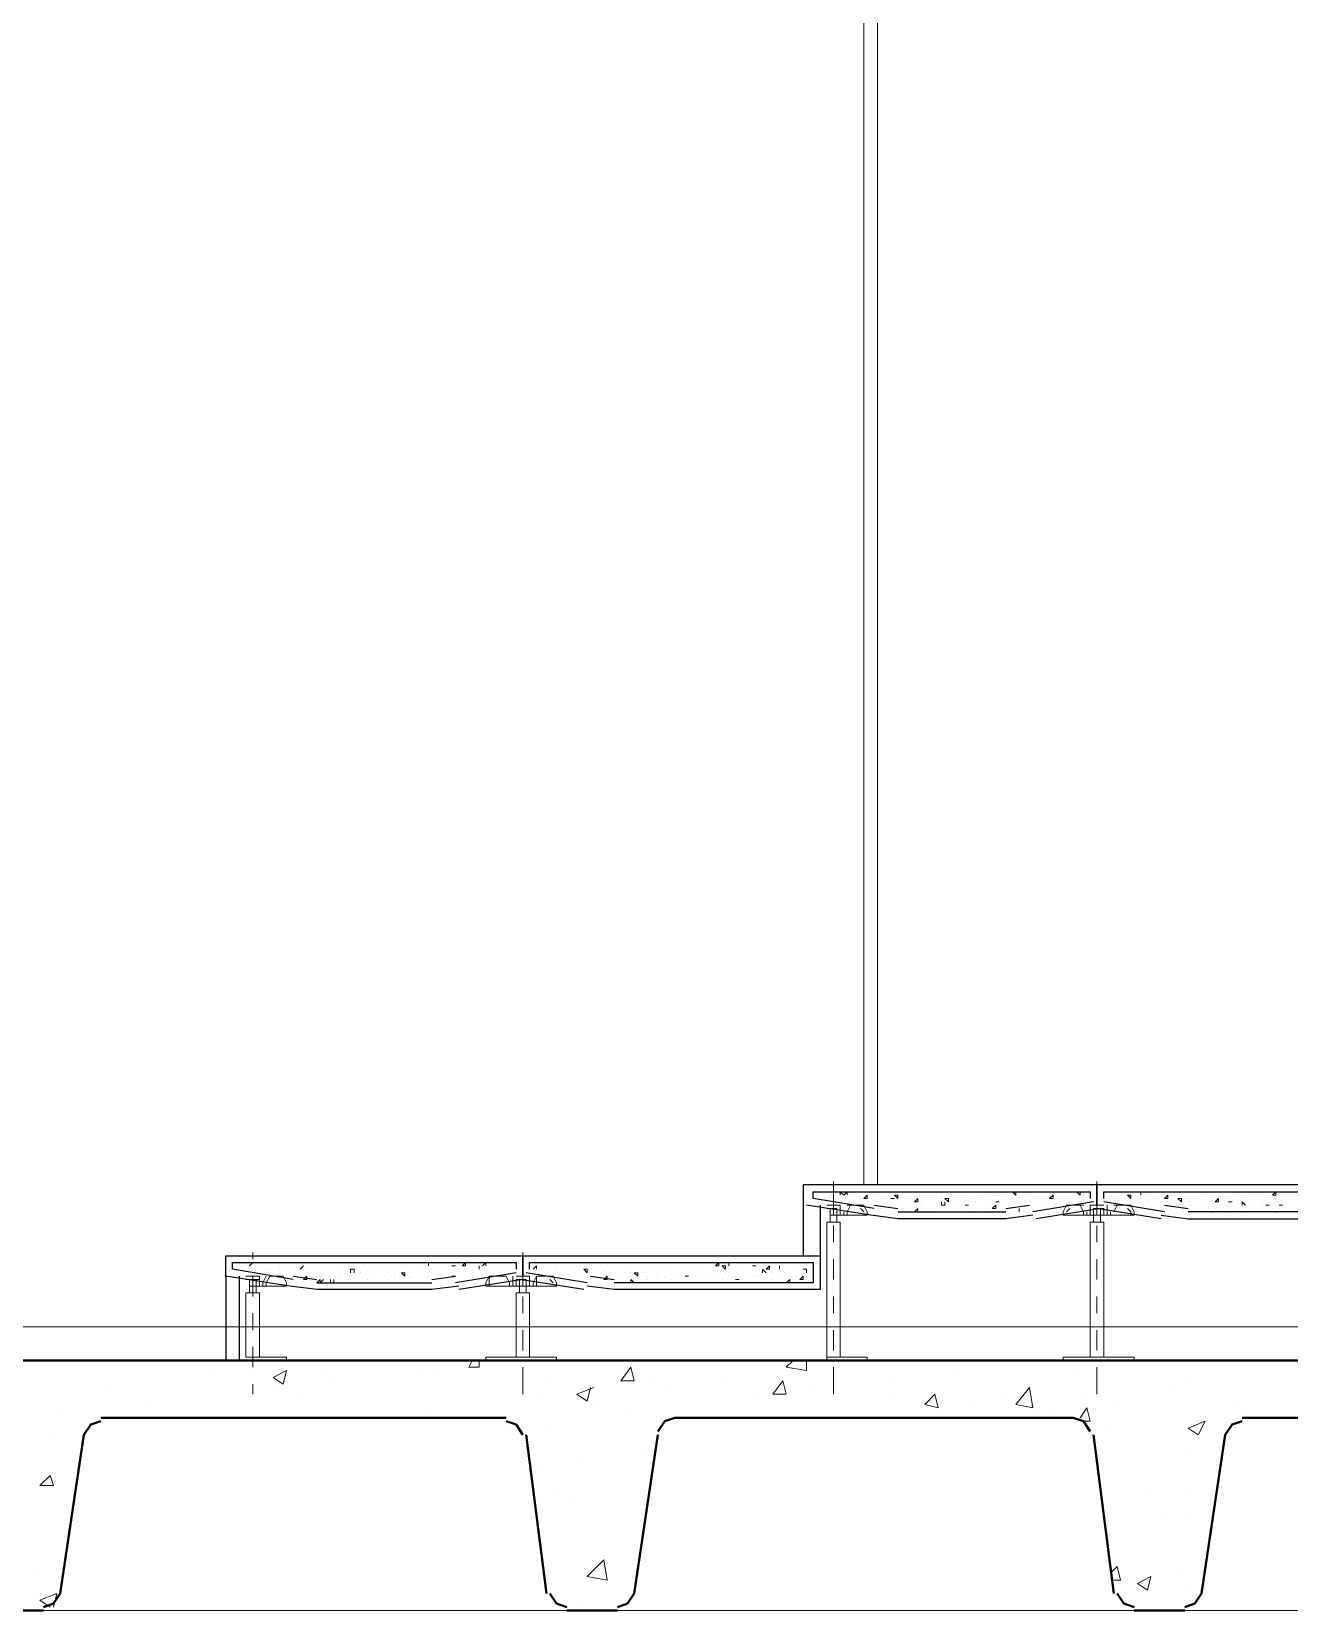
# Model space of a CAD drawing. Header units: millimetres. Extents: x 182 to 575, y -105 to 95.
# Drawn here: x 367.82 to 369.594, y 4.172 to 6.398 of the extents above; entities that cross this region are included whole.
import ezdxf

# ---------------------------------------------------------------- set-up
doc = ezdxf.new("R2010")
doc.units = ezdxf.units.MM
doc.header["$MEASUREMENT"] = 0
doc.layers.add('PDF_Geometry', color=7, linetype='Continuous')

msp = doc.modelspace()

# ---------------------------------------------------------------- linework, layer by layer
at = {"layer": 'PDF_Geometry', "lineweight": 20}
for points in [[(368.994, 4.7722), (368.994, 7.7245), (367.1226, 7.7245), (367.1226, 4.5722), (368.094, 4.5722)], [(370.956, 4.9722), (370.956, 7.7245), (369.0131, 7.7245), (369.0131, 4.7722)], [(368.9417, 4.7436), (368.9607, 4.7436), (368.9417, 4.7436)], [(368.9607, 4.7436), (368.9607, 4.7293), (368.9607, 4.7388), (368.9607, 4.7293), (368.9655, 4.7293), (368.9607, 4.7293), (368.9702, 4.7293)], [(368.9607, 4.7436), (368.9607, 4.7436)], [(368.994, 4.7436), (368.9988, 4.7341), (368.994, 4.7436), (368.9702, 4.7436), (368.994, 4.7436), (368.975, 4.7436), (368.9702, 4.7341), (368.9702, 4.7293), (368.9702, 4.7341)], [(368.9702, 4.7341), (368.975, 4.7436), (368.9702, 4.7341)], [(368.9702, 4.7436), (368.9702, 4.7436)], [(368.994, 4.7436), (368.994, 4.7436)], [(369.3036, 4.7293), (369.3036, 4.7341), (369.2988, 4.7436), (369.2798, 4.7436), (369.3036, 4.7436), (369.2798, 4.7436), (369.275, 4.7341), (369.275, 4.7293), (369.375, 4.7293)], [(369.2798, 4.7436), (369.275, 4.7341)], [(369.2798, 4.7436), (369.2798, 4.7436)], [(369.2988, 4.7436), (369.3036, 4.7341), (369.2988, 4.7436)], [(369.3036, 4.7436), (369.3036, 4.7436)], [(369.3131, 4.7436), (369.3321, 4.7436), (369.3131, 4.7436), (369.3131, 4.7293), (369.3131, 4.7388), (369.3131, 4.7293), (369.3083, 4.7293), (369.3131, 4.7293), (369.3083, 4.7293), (369.3083, 4.7341), (369.3083, 4.7293)], [(369.3131, 4.7436), (369.3131, 4.7436)], [(369.3321, 4.7436), (369.3321, 4.7436)], [(369.3369, 4.7436), (369.3369, 4.7293)], [(369.3512, 4.7436), (369.3464, 4.7341)], [(369.3655, 4.7436), (369.3464, 4.7436), (369.3702, 4.7436), (369.375, 4.7341), (369.3702, 4.7436), (369.3464, 4.7436)], [(369.3464, 4.7341), (369.3512, 4.7436), (369.3464, 4.7341)], [(369.3464, 4.7436), (369.3464, 4.7436)], [(369.3702, 4.7436), (369.3702, 4.7436)], [(368.956, 4.7198), (368.956, 4.7388), (368.9417, 4.7388)], [(368.9607, 4.5293), (368.9607, 4.7198), (368.9417, 4.7198), (368.9417, 4.5245), (368.9988, 4.5245), (368.9417, 4.5245), (368.9988, 4.5245), (368.9988, 4.5293), (368.9417, 4.5293)], [(368.9464, 4.7388), (368.9464, 4.7198)], [(368.9988, 4.7341), (368.9988, 4.7293), (368.9988, 4.7341), (368.9988, 4.7293), (368.9464, 4.7293)], [(368.9512, 4.7388), (368.9512, 4.7293)], [(368.956, 4.7388), (368.956, 4.7388)], [(368.9607, 4.7388), (368.9607, 4.7388)], [(368.9607, 4.7293), (368.9607, 4.7293)], [(368.9655, 4.7341), (368.9655, 4.7293)], [(368.9655, 4.7293), (368.9655, 4.7293)], [(368.9702, 4.7293), (368.9702, 4.7293)], [(368.975, 4.7388), (368.975, 4.7388)], [(368.994, 4.7341), (368.9893, 4.7388)], [(368.994, 4.7388), (368.994, 4.7388)], [(368.9988, 4.7293), (368.9988, 4.7293)], [(369.275, 4.7293), (369.275, 4.7341), (369.275, 4.7293)], [(369.275, 4.7293), (369.275, 4.7293)], [(369.2845, 4.7388), (369.2798, 4.7341)], [(369.2798, 4.7388), (369.2798, 4.7388)], [(369.2988, 4.7388), (369.2988, 4.7388)], [(369.3083, 4.7293), (369.3083, 4.7293)], [(369.3131, 4.7388), (369.3131, 4.7388)], [(369.3131, 4.7293), (369.3131, 4.7293)], [(369.3321, 4.5293), (369.3321, 4.7198), (369.3131, 4.7198), (369.3131, 4.5293)], [(369.3179, 4.7198), (369.3179, 4.7388), (369.3321, 4.7388), (369.3321, 4.7293), (369.3321, 4.7388)], [(369.3179, 4.7388), (369.3179, 4.7388)], [(369.3226, 4.7388), (369.3226, 4.7293)], [(369.3274, 4.7388), (369.3274, 4.7198)], [(369.3321, 4.7388), (369.3321, 4.7388)], [(369.3321, 4.7388), (369.3321, 4.7388)], [(369.3417, 4.7341), (369.3417, 4.7293), (369.3369, 4.7293), (369.3417, 4.7293), (369.3321, 4.7293)], [(369.3321, 4.7293), (369.3321, 4.7293)], [(369.3369, 4.7293), (369.3369, 4.7293)], [(369.3417, 4.7293), (369.3417, 4.7341), (369.3417, 4.7293)], [(369.3417, 4.7293), (369.3417, 4.7293)], [(369.3464, 4.7388), (369.3464, 4.7388)], [(369.3702, 4.7293), (369.3702, 4.7341), (369.3655, 4.7388)], [(369.3655, 4.7388), (369.3655, 4.7388)], [(369.375, 4.7293), (369.375, 4.7341), (369.375, 4.7293)], [(369.375, 4.7293), (369.375, 4.7293)], [(368.1226, 4.6388), (368.1417, 4.6388), (368.1417, 4.6293), (368.1464, 4.6293), (368.1417, 4.6293), (368.1512, 4.6293), (368.1512, 4.6341), (368.156, 4.6436), (368.1512, 4.6341), (368.1512, 4.6293)], [(368.1226, 4.6436), (368.1417, 4.6436), (368.1226, 4.6436)], [(368.156, 4.6436), (368.175, 4.6436), (368.1798, 4.6341), (368.1798, 4.6293), (368.1798, 4.6341), (368.1798, 4.6293), (368.1274, 4.6293)], [(368.1274, 4.6388), (368.1274, 4.6198)], [(368.1321, 4.6388), (368.1321, 4.6293)], [(368.1369, 4.6388), (368.1369, 4.6198)], [(368.1417, 4.6436), (368.1417, 4.6293), (368.1417, 4.6388)], [(368.1417, 4.6436), (368.1417, 4.6436)], [(368.1417, 4.6388), (368.1417, 4.6388)], [(368.1464, 4.6293), (368.1464, 4.6341), (368.1512, 4.6436)], [(368.156, 4.6436), (368.175, 4.6436), (368.156, 4.6436)], [(368.156, 4.6436), (368.156, 4.6436)], [(368.156, 4.6388), (368.156, 4.6388)], [(368.1798, 4.6341), (368.175, 4.6436), (368.1798, 4.6341)], [(368.175, 4.6436), (368.175, 4.6436)], [(368.175, 4.6388), (368.175, 4.6388)], [(368.5036, 4.6293), (368.494, 4.6293), (368.4988, 4.6293), (368.494, 4.6293), (368.494, 4.6341), (368.4893, 4.6436), (368.4655, 4.6436), (368.4607, 4.6341), (368.4607, 4.6293), (368.5607, 4.6293), (368.5607, 4.6341), (368.5607, 4.6293), (368.5607, 4.6341)], [(368.4702, 4.6436), (368.4893, 4.6436), (368.4655, 4.6436), (368.4607, 4.6341), (368.4607, 4.6293)], [(368.4655, 4.6293), (368.4655, 4.6341), (368.4655, 4.6436)], [(368.4655, 4.6436), (368.4655, 4.6436)], [(368.4702, 4.6388), (368.4702, 4.6388)], [(368.494, 4.6341), (368.4893, 4.6436), (368.494, 4.6341)], [(368.4893, 4.6436), (368.4893, 4.6436)], [(368.4893, 4.6388), (368.4893, 4.6388)], [(368.494, 4.6293), (368.494, 4.6341), (368.494, 4.6293)], [(368.4988, 4.6436), (368.4988, 4.6293)], [(368.5226, 4.6436), (368.5036, 4.6436), (368.5226, 4.6436), (368.5226, 4.6293), (368.5226, 4.6388), (368.5226, 4.6293), (368.5274, 4.6293), (368.5226, 4.6293), (368.5321, 4.6293)], [(368.5036, 4.6436), (368.5036, 4.6436)], [(368.5179, 4.6198), (368.5179, 4.6388), (368.5036, 4.6388), (368.5036, 4.6293), (368.5036, 4.6388)], [(368.5036, 4.6388), (368.5036, 4.6388)], [(368.5036, 4.6388), (368.5036, 4.6388)], [(368.5083, 4.6388), (368.5083, 4.6198)], [(368.5131, 4.6388), (368.5131, 4.6293)], [(368.5179, 4.6388), (368.5179, 4.6388)], [(368.5226, 4.6436), (368.5226, 4.6436)], [(368.5226, 4.6388), (368.5226, 4.6388)], [(368.5274, 4.6293), (368.5274, 4.6341), (368.5321, 4.6436), (368.5321, 4.6341), (368.5321, 4.6293), (368.5321, 4.6341), (368.5321, 4.6436), (368.556, 4.6436), (368.5369, 4.6436), (368.556, 4.6436), (368.5607, 4.6341), (368.556, 4.6436)], [(368.5321, 4.6436), (368.5321, 4.6436)], [(368.5369, 4.6436), (368.5369, 4.6436)], [(368.5369, 4.6388), (368.5369, 4.6388)], [(368.556, 4.6341), (368.5512, 4.6388)], [(368.556, 4.6436), (368.556, 4.6436)], [(368.556, 4.6388), (368.556, 4.6388)], [(368.1226, 4.5245), (368.1798, 4.5245), (368.1226, 4.5245), (368.1798, 4.5245), (368.1798, 4.5293), (368.1226, 4.5293), (368.1226, 4.6198), (368.1417, 4.6198), (368.1417, 4.5293)], [(368.1417, 4.6293), (368.1417, 4.6293)], [(368.1464, 4.6293), (368.1464, 4.6293)], [(368.1512, 4.6293), (368.1512, 4.6293)], [(368.1798, 4.6293), (368.1798, 4.6293)], [(368.4607, 4.6293), (368.4607, 4.6293)], [(368.494, 4.6293), (368.494, 4.6293)], [(368.4988, 4.6293), (368.4988, 4.6293)], [(368.5036, 4.6293), (368.5036, 4.6293)], [(368.5226, 4.5293), (368.5226, 4.6198), (368.5036, 4.6198), (368.5036, 4.5293)], [(368.5226, 4.6293), (368.5226, 4.6293)], [(368.5274, 4.6293), (368.5274, 4.6293)], [(368.5321, 4.6293), (368.5321, 4.6293)], [(368.5607, 4.6293), (368.5607, 4.6293)], [(368.5607, 4.5245), (368.4607, 4.5245), (368.5607, 4.5245), (368.4607, 4.5245), (368.4607, 4.5293), (368.5607, 4.5293), (368.5607, 4.5245), (368.4607, 4.5245)], [(369.375, 4.5245), (369.275, 4.5245), (369.375, 4.5245), (369.275, 4.5245), (369.275, 4.5293), (369.375, 4.5293), (369.375, 4.5245), (369.275, 4.5245)]]:
    msp.add_lwpolyline(points, dxfattribs=at)
at = {"layer": 'PDF_Geometry', "lineweight": 25}
for points in [[(369.4131, 4.7293), (369.4512, 4.7245), (369.7369, 4.7245), (369.7369, 4.7722), (369.3226, 4.7722), (369.3226, 4.7436), (369.3226, 4.7722), (368.9083, 4.7722), (368.9083, 4.7436), (368.9083, 4.6722)], [(369.2321, 4.7293), (369.194, 4.7245), (369.0417, 4.7245), (369.0036, 4.7293), (368.9131, 4.7436)], [(369.0083, 4.7388), (368.9226, 4.7531), (368.9226, 4.7626), (369.3131, 4.7626), (369.3131, 4.7531)], [(368.9321, 4.7436), (368.9321, 4.6722)], [(369.0083, 4.7436), (369.0417, 4.7388)], [(369.194, 4.7388), (369.2274, 4.7436)], [(369.3179, 4.7483), (369.2321, 4.7341)], [(369.3321, 4.7531), (369.3321, 4.7626), (369.7274, 4.7626), (369.7274, 4.7341), (369.4512, 4.7341)], [(369.4179, 4.7341), (369.3321, 4.7483)], [(369.4179, 4.7436), (369.4512, 4.7388)], [(369.0417, 4.7341), (369.194, 4.7341)], [(369.3274, 4.7388), (369.2369, 4.7245)], [(369.4131, 4.7245), (369.3226, 4.7388)], [(369.4131, 4.7293), (369.4131, 4.7293)], [(368.4226, 4.6293), (368.3845, 4.6245), (368.2226, 4.6245), (368.1845, 4.6293), (368.094, 4.6436), (368.094, 4.6722), (368.5131, 4.6722), (368.5131, 4.6436), (368.5131, 4.6722), (368.9321, 4.6722), (368.9321, 4.6245), (368.6417, 4.6245), (368.6036, 4.6293)], [(368.1893, 4.6388), (368.1036, 4.6531), (368.1036, 4.6626), (368.5036, 4.6626), (368.5036, 4.6531)], [(368.5226, 4.6531), (368.5226, 4.6626), (368.9226, 4.6626), (368.9226, 4.6341), (368.6417, 4.6341)], [(368.094, 4.6436), (368.094, 4.5245)], [(368.1131, 4.6436), (368.1131, 4.5245)], [(368.1893, 4.6436), (368.2226, 4.6388)], [(368.2226, 4.6341), (368.3845, 4.6341)], [(368.3845, 4.6388), (368.4179, 4.6436)], [(368.5036, 4.6483), (368.4179, 4.6341)], [(368.5131, 4.6388), (368.4226, 4.6245)], [(368.5988, 4.6245), (368.5083, 4.6388)], [(368.6036, 4.6341), (368.5179, 4.6483)], [(368.6083, 4.6436), (368.6417, 4.6388)], [(368.6036, 4.6293), (368.6036, 4.6293)]]:
    msp.add_lwpolyline(points, dxfattribs=at)
at = {"layer": 'PDF_Geometry', "lineweight": 13}
for points in [[(368.9512, 4.7769), (368.9512, 4.7388)], [(369.3226, 4.7769), (369.3226, 4.7388)], [(368.9226, 4.7579), (368.9226, 4.7579)], [(368.9274, 4.7626), (368.9274, 4.7626)], [(368.9274, 4.7579), (368.9274, 4.7579)], [(368.9274, 4.7531), (368.9274, 4.7531)], [(368.9464, 4.7579), (368.9464, 4.7579)], [(368.9464, 4.7579), (368.9464, 4.7579)], [(368.956, 4.7626), (368.956, 4.7626)], [(368.9607, 4.7579), (368.9607, 4.7626), (368.9655, 4.7579), (368.9702, 4.7626), (368.9702, 4.7579)], [(368.9607, 4.7579), (368.9607, 4.7579)], [(368.9655, 4.7579), (368.9655, 4.7579)], [(368.9702, 4.7626), (368.9702, 4.7626)], [(368.9702, 4.7531), (368.9702, 4.7531)], [(368.9798, 4.7626), (368.9798, 4.7626)], [(368.9893, 4.7626), (368.9893, 4.7626)], [(368.994, 4.7436), (368.994, 4.7436)], [(368.9988, 4.7579), (368.9988, 4.7579)], [(368.9988, 4.7483), (368.9988, 4.7483)], [(369.0226, 4.7531), (369.0226, 4.7531)], [(369.0274, 4.7626), (369.0274, 4.7626)], [(369.0274, 4.7483), (369.0274, 4.7483)], [(369.0321, 4.7531), (369.0321, 4.7531)], [(369.0417, 4.7531), (369.0417, 4.7531)], [(369.0464, 4.7626), (369.0464, 4.7626)], [(369.0464, 4.7579), (369.0464, 4.7579)], [(369.0464, 4.7436), (369.0464, 4.7436)], [(369.0607, 4.7531), (369.0607, 4.7531)], [(369.075, 4.7626), (369.075, 4.7626)], [(369.075, 4.7579), (369.075, 4.7579)], [(369.075, 4.7483), (369.075, 4.7483)], [(369.075, 4.7436), (369.075, 4.7436)], [(369.0893, 4.7579), (369.0893, 4.7579)], [(369.0988, 4.7626), (369.0988, 4.7626)], [(369.0988, 4.7483), (369.0988, 4.7483)], [(369.1036, 4.7626), (369.1036, 4.7626)], [(369.1036, 4.7579), (369.1036, 4.7579)], [(369.1036, 4.7531), (369.1036, 4.7531)], [(369.1083, 4.7483), (369.1083, 4.7436), (369.1036, 4.7436), (369.1036, 4.7483)], [(369.1083, 4.7436), (369.1083, 4.7436)], [(369.1226, 4.7626), (369.1226, 4.7626)], [(369.1274, 4.7579), (369.1274, 4.7579)], [(369.1274, 4.7483), (369.1274, 4.7483)], [(369.1321, 4.7579), (369.1321, 4.7579)], [(369.1417, 4.7483), (369.1417, 4.7483)], [(369.1417, 4.7436), (369.1417, 4.7436)], [(369.1512, 4.7531), (369.1512, 4.7531)], [(369.1512, 4.7483), (369.1512, 4.7483)], [(369.156, 4.7579), (369.156, 4.7579)], [(369.1607, 4.7626), (369.1607, 4.7626)], [(369.1702, 4.7483), (369.1702, 4.7483)], [(369.175, 4.7579), (369.175, 4.7579)], [(369.1798, 4.7579), (369.1798, 4.7579)], [(369.1845, 4.7483), (369.1845, 4.7483)], [(369.2036, 4.7626), (369.2036, 4.7626)], [(369.2036, 4.7626), (369.2083, 4.7579), (369.2083, 4.7626)], [(369.2036, 4.7626), (369.2036, 4.7626)], [(369.2036, 4.7531), (369.2036, 4.7531)], [(369.2036, 4.7436), (369.2036, 4.7436)], [(369.2083, 4.7579), (369.2083, 4.7579)], [(369.2179, 4.7579), (369.2179, 4.7579)], [(369.2179, 4.7436), (369.2179, 4.7436)], [(369.2226, 4.7626), (369.2274, 4.7626)], [(369.2274, 4.7626), (369.2274, 4.7626)], [(369.2274, 4.7483), (369.2274, 4.7483)], [(369.2369, 4.7579), (369.2369, 4.7579)], [(369.2369, 4.7531), (369.2369, 4.7531)], [(369.2464, 4.7483), (369.2464, 4.7483)], [(369.2512, 4.7531), (369.2512, 4.7531)], [(369.2607, 4.7531), (369.2607, 4.7531)], [(369.2655, 4.7626), (369.2655, 4.7626)], [(369.275, 4.7531), (369.275, 4.7531)], [(369.2798, 4.7531), (369.2798, 4.7531)], [(369.3036, 4.7579), (369.3036, 4.7579)], [(369.3036, 4.7579), (369.3036, 4.7579)], [(369.3131, 4.7626), (369.3131, 4.7626)], [(369.3464, 4.7531), (369.3464, 4.7531)], [(369.3512, 4.7626), (369.3512, 4.7626)], [(369.375, 4.7579), (369.375, 4.7579)], [(369.3798, 4.7579), (369.3798, 4.7579)], [(369.3798, 4.7531), (369.3798, 4.7531)], [(369.3845, 4.7579), (369.3845, 4.7579)], [(369.394, 4.7626), (369.394, 4.7626)], [(369.394, 4.7483), (369.394, 4.7483)], [(369.4036, 4.7626), (369.4036, 4.7626)], [(369.4083, 4.7626), (369.4083, 4.7626)], [(369.4083, 4.7531), (369.4083, 4.7531)], [(369.4226, 4.7483), (369.4226, 4.7483)], [(369.4226, 4.7436), (369.4226, 4.7436)], [(369.4274, 4.7483), (369.4274, 4.7483)], [(369.4321, 4.7579), (369.4321, 4.7579)], [(369.4321, 4.7436), (369.4321, 4.7436)], [(369.4417, 4.7483), (369.4417, 4.7483)], [(369.4464, 4.7436), (369.4464, 4.7436)], [(369.4512, 4.7483), (369.4512, 4.7483)], [(369.456, 4.7626), (369.456, 4.7626)], [(369.456, 4.7531), (369.456, 4.7531)], [(369.456, 4.7531), (369.456, 4.7531)], [(369.456, 4.7531), (369.456, 4.7531)], [(369.456, 4.7436), (369.456, 4.7436)], [(369.4607, 4.7531), (369.4607, 4.7531)], [(369.475, 4.7436), (369.475, 4.7436)], [(369.4845, 4.7579), (369.4845, 4.7579)], [(369.4845, 4.7483), (369.4845, 4.7483)], [(369.494, 4.7626), (369.494, 4.7626)], [(369.494, 4.7579), (369.494, 4.7579)], [(369.5036, 4.7579), (369.5036, 4.7579)], [(369.5036, 4.7436), (369.5036, 4.7436)], [(369.5083, 4.7531), (369.5083, 4.7531)], [(369.5131, 4.7626), (369.5131, 4.7626)], [(369.5131, 4.7483), (369.5131, 4.7483)], [(369.5226, 4.7626), (369.5226, 4.7626)], [(369.5226, 4.7626), (369.5226, 4.7626)], [(369.5274, 4.7436), (369.5274, 4.7483), (369.5321, 4.7436)], [(369.5274, 4.7436), (369.5274, 4.7436)], [(369.5274, 4.7436), (369.5274, 4.7436)], [(369.5321, 4.7579), (369.5321, 4.7579)], [(369.5417, 4.7436), (369.5417, 4.7436)], [(369.5512, 4.7626), (369.556, 4.7626)], [(369.5512, 4.7626), (369.5512, 4.7626)], [(369.556, 4.7626), (369.556, 4.7626)], [(369.556, 4.7483), (369.556, 4.7483)], [(369.556, 4.7436), (369.556, 4.7436)], [(369.5607, 4.7579), (369.5607, 4.7579)], [(369.5607, 4.7436), (369.5607, 4.7436)], [(369.5655, 4.7436), (369.5655, 4.7436)], [(369.575, 4.7579), (369.575, 4.7579)], [(369.575, 4.7483), (369.575, 4.7483)], [(369.5845, 4.7626), (369.5845, 4.7626)], [(369.5845, 4.7483), (369.5845, 4.7483)], [(369.5845, 4.7436), (369.5845, 4.7436)], [(368.9512, 4.7293), (368.9512, 4.7293)], [(369.0131, 4.7388), (369.0131, 4.7388)], [(369.0179, 4.7388), (369.0179, 4.7388)], [(369.0226, 4.7341), (369.0226, 4.7341)], [(369.0369, 4.7388), (369.0369, 4.7388)], [(369.0464, 4.7388), (369.0464, 4.7388)], [(369.0655, 4.7341), (369.0655, 4.7341)], [(369.075, 4.7388), (369.075, 4.7388)], [(369.0893, 4.7388), (369.0893, 4.7388)], [(369.0893, 4.7341), (369.0893, 4.7341)], [(369.1512, 4.7388), (369.1512, 4.7388)], [(369.1607, 4.7341), (369.1607, 4.7341)], [(369.175, 4.7388), (369.175, 4.7388)], [(369.1893, 4.7388), (369.1893, 4.7388)], [(369.1893, 4.7341), (369.1893, 4.7341)], [(369.2036, 4.7341), (369.2036, 4.7341)], [(369.2131, 4.7341), (369.2131, 4.7341)], [(369.2226, 4.7388), (369.2226, 4.7388)], [(369.3226, 4.7293), (369.3226, 4.7293)], [(369.4798, 4.7388), (369.4798, 4.7388)], [(369.4893, 4.7388), (369.4893, 4.7388)], [(369.5083, 4.7388), (369.5083, 4.7388)], [(369.5083, 4.7341), (369.5083, 4.7341)], [(369.5321, 4.7388), (369.5321, 4.7388)], [(369.5369, 4.7341), (369.5369, 4.7341)], [(369.5702, 4.7388), (369.5702, 4.7388)], [(369.5798, 4.7388), (369.5798, 4.7388)], [(368.9512, 4.715), (368.9512, 4.6912)], [(369.3226, 4.715), (369.3226, 4.6912)], [(368.1321, 4.6769), (368.1321, 4.6674)], [(368.5131, 4.6769), (368.5131, 4.6388)], [(368.9512, 4.6769), (368.9512, 4.6769)], [(369.3226, 4.6769), (369.3226, 4.6769)], [(368.1179, 4.6531), (368.1179, 4.6531)], [(368.1179, 4.6531), (368.1179, 4.6531)], [(368.1274, 4.6626), (368.1274, 4.6626)], [(368.1321, 4.6531), (368.1321, 4.6531)], [(368.1417, 4.6531), (368.1417, 4.6531)], [(368.1512, 4.6531), (368.1512, 4.6531)], [(368.156, 4.6531), (368.156, 4.6531)], [(368.1702, 4.6579), (368.1702, 4.6579)], [(368.1702, 4.6531), (368.1702, 4.6531)], [(368.1798, 4.6626), (368.1798, 4.6626)], [(368.1798, 4.6531), (368.1798, 4.6531)], [(368.1893, 4.6579), (368.1893, 4.6579)], [(368.1988, 4.6626), (368.1988, 4.6626)], [(368.1988, 4.6531), (368.1988, 4.6531)], [(368.2036, 4.6579), (368.2036, 4.6579)], [(368.2083, 4.6626), (368.2083, 4.6626)], [(368.2226, 4.6626), (368.2226, 4.6626)], [(368.2274, 4.6626), (368.2274, 4.6626)], [(368.2321, 4.6626), (368.2321, 4.6626)], [(368.2369, 4.6626), (368.2369, 4.6626)], [(368.2607, 4.6579), (368.2607, 4.6579)], [(368.2702, 4.6483), (368.2702, 4.6531), (368.275, 4.6531), (368.275, 4.6483)], [(368.2798, 4.6531), (368.2798, 4.6531)], [(368.2845, 4.6531), (368.2845, 4.6531)], [(368.2893, 4.6579), (368.2893, 4.6579)], [(368.3036, 4.6531), (368.3036, 4.6531)], [(368.3036, 4.6531), (368.3036, 4.6531)], [(368.3131, 4.6531), (368.3131, 4.6531)], [(368.3179, 4.6579), (368.3179, 4.6579)], [(368.3321, 4.6626), (368.3321, 4.6626)], [(368.3321, 4.6579), (368.3321, 4.6579)], [(368.3321, 4.6579), (368.3321, 4.6579)], [(368.3417, 4.6626), (368.3417, 4.6626)], [(368.3417, 4.6626), (368.3464, 4.6626)], [(368.3417, 4.6579), (368.3417, 4.6579)], [(368.3417, 4.6579), (368.3417, 4.6579)], [(368.3464, 4.6626), (368.3464, 4.6626)], [(368.3464, 4.6579), (368.3464, 4.6579)], [(368.356, 4.6626), (368.356, 4.6626)], [(368.3607, 4.6626), (368.3607, 4.6626)], [(368.3655, 4.6626), (368.3655, 4.6626)], [(368.3702, 4.6579), (368.3702, 4.6579)], [(368.375, 4.6626), (368.375, 4.6626)], [(368.3798, 4.6626), (368.3798, 4.6626)], [(368.3845, 4.6626), (368.3845, 4.6626)], [(368.3845, 4.6626), (368.3845, 4.6626)], [(368.3845, 4.6626), (368.3893, 4.6626)], [(368.3845, 4.6626), (368.3845, 4.6626)], [(368.3845, 4.6531), (368.3845, 4.6531)], [(368.394, 4.6531), (368.394, 4.6531)], [(368.4083, 4.6531), (368.4083, 4.6531)], [(368.4131, 4.6579), (368.4131, 4.6579)], [(368.4131, 4.6579), (368.4131, 4.6579)], [(368.4179, 4.6579), (368.4179, 4.6579)], [(368.4226, 4.6531), (368.4226, 4.6531)], [(368.4321, 4.6579), (368.4321, 4.6579)], [(368.4369, 4.6579), (368.4369, 4.6579)], [(368.4417, 4.6626), (368.4417, 4.6626)], [(368.4464, 4.6531), (368.4464, 4.6531)], [(368.4512, 4.6531), (368.4512, 4.6531)], [(368.4512, 4.6531), (368.4512, 4.6531)], [(368.4607, 4.6579), (368.4607, 4.6626), (368.456, 4.6579)], [(368.4607, 4.6579), (368.4607, 4.6579)], [(368.4607, 4.6579), (368.4607, 4.6579)], [(368.4655, 4.6579), (368.4655, 4.6579)], [(368.4798, 4.6579), (368.4798, 4.6579)], [(368.4845, 4.6626), (368.4845, 4.6626)], [(368.4893, 4.6531), (368.4893, 4.6531)], [(368.4893, 4.6531), (368.4893, 4.6531)], [(368.494, 4.6579), (368.494, 4.6579)], [(368.5274, 4.6531), (368.5321, 4.6579), (368.5321, 4.6531)], [(368.5274, 4.6531), (368.5274, 4.6531)], [(368.5464, 4.6531), (368.5464, 4.6531)], [(368.5512, 4.6579), (368.5512, 4.6579)], [(368.5607, 4.6579), (368.5607, 4.6579)], [(368.5607, 4.6531), (368.5607, 4.6531)], [(368.5702, 4.6531), (368.5702, 4.6531)], [(368.5702, 4.6531), (368.5702, 4.6531)], [(368.5798, 4.6626), (368.5798, 4.6626)], [(368.5845, 4.6579), (368.5845, 4.6579)], [(368.5893, 4.6579), (368.5893, 4.6579)], [(368.5988, 4.6531), (368.5988, 4.6531)], [(368.6131, 4.6626), (368.6131, 4.6626)], [(368.6226, 4.6579), (368.6226, 4.6579)], [(368.6274, 4.6531), (368.6274, 4.6531)], [(368.6369, 4.6626), (368.6369, 4.6626)], [(368.6607, 4.6531), (368.6607, 4.6531)], [(368.6893, 4.6579), (368.6893, 4.6579)], [(368.694, 4.6531), (368.694, 4.6531)], [(368.7036, 4.6531), (368.7036, 4.6531)], [(368.7131, 4.6626), (368.7131, 4.6626)], [(368.7131, 4.6626), (368.7179, 4.6626)], [(368.7131, 4.6626), (368.7131, 4.6626)], [(368.7179, 4.6626), (368.7179, 4.6626)], [(368.7226, 4.6579), (368.7226, 4.6579)], [(368.7369, 4.6579), (368.7369, 4.6579)], [(368.7464, 4.6626), (368.7464, 4.6626)], [(368.7464, 4.6626), (368.7464, 4.6626)], [(368.7464, 4.6579), (368.7464, 4.6579)], [(368.7655, 4.6626), (368.7655, 4.6626)], [(368.7655, 4.6626), (368.7702, 4.6626)], [(368.7655, 4.6626), (368.7655, 4.6626)], [(368.7655, 4.6531), (368.7655, 4.6531)], [(368.7655, 4.6531), (368.7655, 4.6531)], [(368.7702, 4.6626), (368.7702, 4.6626)], [(368.7893, 4.6531), (368.7893, 4.6531)], [(368.794, 4.6579), (368.794, 4.6579)], [(368.8036, 4.6626), (368.8036, 4.6626)], [(368.8179, 4.6579), (368.8179, 4.6579)], [(368.8226, 4.6626), (368.8226, 4.6626)], [(368.8417, 4.6626), (368.8417, 4.6626)], [(368.8417, 4.6579), (368.8417, 4.6579)], [(368.8464, 4.6531), (368.8464, 4.6531)], [(368.8512, 4.6483), (368.8512, 4.6531), (368.856, 4.6483)], [(368.8607, 4.6531), (368.8607, 4.6531)], [(368.875, 4.6531), (368.875, 4.6531)], [(368.8798, 4.6579), (368.8798, 4.6579)], [(368.894, 4.6531), (368.894, 4.6531)], [(368.8988, 4.6579), (368.8988, 4.6579)], [(368.9131, 4.6626), (368.9131, 4.6626)], [(368.9131, 4.6483), (368.9131, 4.6531)], [(368.9179, 4.6579), (368.9179, 4.6579)], [(368.9512, 4.6674), (368.9512, 4.6388)], [(369.3226, 4.6674), (369.3226, 4.6388)], [(368.1321, 4.6436), (368.1321, 4.615)], [(368.1702, 4.6436), (368.1702, 4.6436)], [(368.175, 4.6436), (368.175, 4.6436)], [(368.1893, 4.6436), (368.1893, 4.6436)], [(368.2036, 4.6388), (368.2036, 4.6388)], [(368.2083, 4.6436), (368.2083, 4.6436)], [(368.2131, 4.6436), (368.2131, 4.6436)], [(368.2226, 4.6436), (368.2226, 4.6436)], [(368.2226, 4.6341), (368.2274, 4.6388), (368.2274, 4.6341), (368.2321, 4.6388)], [(368.2274, 4.6436), (368.2274, 4.6436)], [(368.2274, 4.6388), (368.2274, 4.6388)], [(368.2274, 4.6341), (368.2274, 4.6341)], [(368.2321, 4.6341), (368.2321, 4.6341)], [(368.2417, 4.6436), (368.2417, 4.6436)], [(368.2417, 4.6436), (368.2417, 4.6436)], [(368.2464, 4.6388), (368.2464, 4.6341), (368.2417, 4.6341), (368.2417, 4.6388)], [(368.256, 4.6483), (368.256, 4.6483)], [(368.256, 4.6436), (368.256, 4.6436)], [(368.2702, 4.6483), (368.2702, 4.6483)], [(368.2702, 4.6388), (368.2702, 4.6388)], [(368.2798, 4.6341), (368.2798, 4.6341)], [(368.2798, 4.6341), (368.2798, 4.6341)], [(368.2798, 4.6341), (368.2798, 4.6341)], [(368.2845, 4.6483), (368.2845, 4.6483)], [(368.2893, 4.6341), (368.2893, 4.6341)], [(368.294, 4.6388), (368.294, 4.6388)], [(368.2988, 4.6341), (368.2988, 4.6341)], [(368.3036, 4.6388), (368.3036, 4.6388)], [(368.3226, 4.6388), (368.3226, 4.6388)], [(368.3226, 4.6388), (368.3226, 4.6388)], [(368.3274, 4.6436), (368.3274, 4.6436)], [(368.3321, 4.6436), (368.3321, 4.6436)], [(368.3321, 4.6388), (368.3321, 4.6388)], [(368.3464, 4.6388), (368.3464, 4.6388)], [(368.3512, 4.6436), (368.3512, 4.6436)], [(368.356, 4.6483), (368.356, 4.6483)], [(368.356, 4.6436), (368.356, 4.6436)], [(368.375, 4.6341), (368.375, 4.6341)], [(368.3798, 4.6483), (368.3798, 4.6483)], [(368.3845, 4.6483), (368.3845, 4.6483)], [(368.3988, 4.6483), (368.3988, 4.6483)], [(368.4131, 4.6483), (368.4131, 4.6483)], [(368.4179, 4.6436), (368.4179, 4.6436)], [(368.594, 4.6436), (368.594, 4.6436)], [(368.594, 4.6436), (368.594, 4.6436)], [(368.6083, 4.6436), (368.6083, 4.6436)], [(368.6083, 4.6388), (368.6083, 4.6388)], [(368.6131, 4.6483), (368.6131, 4.6483)], [(368.6226, 4.6436), (368.6226, 4.6436)], [(368.6369, 4.6483), (368.6369, 4.6483)], [(368.6369, 4.6436), (368.6369, 4.6436)], [(368.6369, 4.6436), (368.6369, 4.6436)], [(368.6369, 4.6341), (368.6369, 4.6341)], [(368.6417, 4.6436), (368.6417, 4.6436)], [(368.6512, 4.6483), (368.6512, 4.6483)], [(368.6607, 4.6436), (368.6607, 4.6436)], [(368.6607, 4.6388), (368.6607, 4.6388)], [(368.6655, 4.6483), (368.6655, 4.6483)], [(368.675, 4.6483), (368.675, 4.6483)], [(368.675, 4.6388), (368.675, 4.6388)], [(368.6798, 4.6483), (368.6798, 4.6483)], [(368.6845, 4.6483), (368.6845, 4.6483)], [(368.6893, 4.6436), (368.6893, 4.6436)], [(368.6893, 4.6388), (368.6893, 4.6388)], [(368.7036, 4.6483), (368.7036, 4.6483)], [(368.7036, 4.6436), (368.7036, 4.6436)], [(368.7036, 4.6341), (368.7036, 4.6341)], [(368.7036, 4.6341), (368.7036, 4.6341)], [(368.7131, 4.6436), (368.7131, 4.6436)], [(368.7179, 4.6388), (368.7179, 4.6388)], [(368.7226, 4.6388), (368.7226, 4.6388)], [(368.7321, 4.6483), (368.7321, 4.6483)], [(368.7369, 4.6483), (368.7369, 4.6483)], [(368.7369, 4.6483), (368.7369, 4.6483)], [(368.7369, 4.6388), (368.7369, 4.6388)], [(368.7417, 4.6388), (368.7417, 4.6388)], [(368.7464, 4.6436), (368.7464, 4.6436)], [(368.756, 4.6436), (368.756, 4.6436)], [(368.7607, 4.6436), (368.7607, 4.6436)], [(368.7655, 4.6341), (368.7655, 4.6341)], [(368.7702, 4.6388), (368.7702, 4.6388)], [(368.7845, 4.6436), (368.7845, 4.6436)], [(368.7845, 4.6436), (368.7845, 4.6436)], [(368.7845, 4.6341), (368.7845, 4.6341)], [(368.7893, 4.6388), (368.7893, 4.6388)], [(368.794, 4.6388), (368.794, 4.6388)], [(368.7988, 4.6483), (368.7988, 4.6483)], [(368.8131, 4.6436), (368.8131, 4.6436)], [(368.8131, 4.6436), (368.8131, 4.6436)], [(368.8131, 4.6388), (368.8131, 4.6388)], [(368.8179, 4.6483), (368.8179, 4.6483)], [(368.8179, 4.6388), (368.8179, 4.6388)], [(368.8226, 4.6388), (368.8226, 4.6388)], [(368.8369, 4.6436), (368.8369, 4.6436)], [(368.8369, 4.6341), (368.8369, 4.6341)], [(368.8417, 4.6436), (368.8417, 4.6436)], [(368.8417, 4.6436), (368.8417, 4.6436)], [(368.8464, 4.6341), (368.8464, 4.6341)], [(368.8512, 4.6483), (368.8512, 4.6483)], [(368.8512, 4.6341), (368.8512, 4.6341)], [(368.8655, 4.6483), (368.8655, 4.6483)], [(368.8655, 4.6388), (368.8655, 4.6388)], [(368.8655, 4.6388), (368.8655, 4.6388)], [(368.8702, 4.6483), (368.8702, 4.6483)], [(368.875, 4.6341), (368.875, 4.6341)], [(368.8893, 4.6341), (368.8893, 4.6341)], [(368.894, 4.6388), (368.894, 4.6388)], [(368.8988, 4.6436), (368.8988, 4.6436)], [(368.9131, 4.6436), (368.9131, 4.6436)], [(368.9179, 4.6388), (368.9179, 4.6388)], [(368.9179, 4.6388), (368.9179, 4.6388)], [(368.5131, 4.6293), (368.5131, 4.6293)], [(368.5131, 4.615), (368.5131, 4.5912)], [(368.9512, 4.6293), (368.9512, 4.6293)], [(368.9512, 4.615), (368.9512, 4.5912)], [(369.3226, 4.6293), (369.3226, 4.6293)], [(369.3226, 4.615), (369.3226, 4.5912)], [(368.1321, 4.6055), (368.1321, 4.6055)], [(368.1321, 4.5912), (368.1321, 4.5674)], [(364.4655, 4.5722), (383.4702, 4.5722)], [(367.8369, 4.5722), (368.0893, 4.5722)], [(368.2131, 4.5722), (368.4655, 4.5722)], [(368.5131, 4.5769), (368.5131, 4.5769)], [(368.5131, 4.5674), (368.5131, 4.5388)], [(368.5893, 4.5722), (368.8369, 4.5722)], [(368.9512, 4.5769), (368.9512, 4.5769)], [(368.9512, 4.5674), (368.9512, 4.5388)], [(368.9655, 4.5722), (369.2131, 4.5722)], [(369.3226, 4.5769), (369.3226, 4.5769)], [(369.3226, 4.5674), (369.3226, 4.5388)], [(369.3369, 4.5722), (369.5893, 4.5722)], [(368.1321, 4.5531), (368.1321, 4.5531)], [(368.1321, 4.5436), (368.1321, 4.515)], [(368.5131, 4.5293), (368.5131, 4.5293)], [(368.9512, 4.5293), (368.9512, 4.5293)], [(369.3226, 4.5293), (369.3226, 4.5293)], [(368.1321, 4.5055), (368.1321, 4.5055)], [(368.5131, 4.515), (368.5131, 4.4769)], [(368.9512, 4.515), (368.9512, 4.4769)], [(369.3226, 4.515), (369.3226, 4.4769)], [(368.1321, 4.4912), (368.1321, 4.4769)], [(387.8893, 4.1722), (383.2464, 4.1722), (364.6702, 4.1722), (364.7226, 4.1722)], [(369.3131, 4.1722), (368.9988, 4.1722), (369.3464, 4.1722)]]:
    msp.add_lwpolyline(points, dxfattribs=at)
for points in [[(368.9274, 4.7626), (368.9226, 4.7626)], [(368.9988, 4.7579), (368.9988, 4.7531), (368.994, 4.7531)], [(369.0321, 4.7531), (369.0369, 4.7531)], [(369.0417, 4.7579), (369.0417, 4.7531), (369.0369, 4.7579)], [(369.0702, 4.7531), (369.0702, 4.7483), (369.0655, 4.7483)], [(369.1131, 4.7531), (369.1131, 4.7483), (369.1083, 4.7531)], [(369.1417, 4.7436), (369.1369, 4.7436)], [(369.1798, 4.7436), (369.1798, 4.7388), (369.175, 4.7388)], [(369.1845, 4.7483), (369.1798, 4.7483)], [(369.2607, 4.7531), (369.2559, 4.7531), (369.2607, 4.7579)], [(369.2988, 4.7626), (369.294, 4.7626), (369.2988, 4.7579)], [(369.3512, 4.7626), (369.3464, 4.7626)], [(369.3702, 4.7579), (369.3702, 4.7531), (369.3655, 4.7579)], [(369.3845, 4.7626), (369.3845, 4.7579)], [(369.4226, 4.7579), (369.4226, 4.7531), (369.4179, 4.7531)], [(369.4417, 4.7531), (369.4417, 4.7483), (369.4369, 4.7531)], [(369.494, 4.7531), (369.494, 4.7483), (369.4893, 4.7483)], [(369.5131, 4.7483), (369.5083, 4.7483)], [(369.5655, 4.7436), (369.5607, 4.7436)], [(369.575, 4.7579), (369.5702, 4.7579), (369.575, 4.7626)], [(369.5845, 4.7436), (369.5798, 4.7436)], [(369.0702, 4.7388), (369.0702, 4.7341), (369.0655, 4.7341)], [(369.2131, 4.7388), (369.2131, 4.7341)], [(368.1321, 4.6626), (368.1274, 4.6579)], [(368.2036, 4.6579), (368.1988, 4.6531)], [(368.3798, 4.6626), (368.3798, 4.6579)], [(368.4179, 4.6579), (368.4131, 4.6579)], [(368.4274, 4.6579), (368.4321, 4.6626), (368.4321, 4.6579)], [(368.4512, 4.6579), (368.4512, 4.6531)], [(368.6036, 4.6531), (368.6036, 4.6483), (368.5988, 4.6531)], [(368.7893, 4.6626), (368.7893, 4.6579), (368.7845, 4.6579)], [(368.7988, 4.6531), (368.794, 4.6579), (368.7988, 4.6579)], [(368.8036, 4.6626), (368.8036, 4.6579)], [(368.8417, 4.6579), (368.8369, 4.6579)], [(368.8607, 4.6579), (368.8607, 4.6531), (368.856, 4.6531)], [(368.875, 4.6579), (368.875, 4.6531)], [(368.9131, 4.6531), (368.9083, 4.6531)], [(368.2083, 4.6436), (368.2083, 4.6388), (368.2036, 4.6388)], [(368.3464, 4.6483), (368.3464, 4.6436), (368.3417, 4.6483)], [(368.4179, 4.6436), (368.4131, 4.6436)], [(368.6321, 4.6436), (368.6321, 4.6388), (368.6274, 4.6388)], [(368.6655, 4.6388), (368.6702, 4.6341), (368.6655, 4.6341)], [(368.675, 4.6483), (368.675, 4.6436), (368.6702, 4.6483)], [(368.7464, 4.6436), (368.7417, 4.6436)], [(368.8179, 4.6388), (368.8131, 4.6388)], [(368.8893, 4.6388), (368.8893, 4.6341), (368.8845, 4.6341)], [(368.9083, 4.6388), (368.9036, 4.6388), (368.9083, 4.6436)], [(368.9988, 4.5245), (369.3179, 4.5245)]]:
    msp.add_lwpolyline(points, close=True, dxfattribs=at)
at = {"layer": 'PDF_Geometry', "lineweight": 40}
for points in [[(364.8893, 4.1722), (364.4702, 4.1722), (364.4702, 4.5245), (383.4702, 4.5245), (383.4702, 4.1722), (381.9321, 4.1722)], [(367.9179, 4.4388), (367.9036, 4.4341), (367.894, 4.4198), (367.8607, 4.196), (367.8512, 4.1817), (367.8369, 4.1769)], [(368.4893, 4.4436), (367.9179, 4.4436)], [(368.5131, 4.4198), (368.5036, 4.4341), (368.4893, 4.4388)], [(369.3131, 4.4245), (369.3036, 4.4388), (369.2893, 4.4436), (368.7274, 4.4436), (368.7131, 4.4388), (368.7036, 4.4245)], [(369.5274, 4.4388), (369.5131, 4.4341), (369.5036, 4.4198), (369.4702, 4.196), (369.4607, 4.1817), (369.4464, 4.1769)], [(370.0893, 4.4436), (369.5274, 4.4436)], [(368.5464, 4.196), (368.5179, 4.4198)], [(368.7036, 4.4198), (368.6702, 4.196), (368.6607, 4.1817), (368.6464, 4.1769)], [(369.3464, 4.196), (369.3179, 4.4198)], [(368.5512, 4.196), (368.5607, 4.1817), (368.575, 4.1769)], [(369.3512, 4.196), (369.3607, 4.1817), (369.375, 4.1769)], [(367.8369, 4.1722), (365.6464, 4.1722)], [(368.6464, 4.1722), (368.575, 4.1722)], [(369.4464, 4.1722), (369.375, 4.1722)]]:
    msp.add_lwpolyline(points, dxfattribs=at)
at = {"layer": 'PDF_Geometry', "lineweight": 0}
for points in [[(368.0702, 4.5198), (368.0702, 4.5198)], [(368.4512, 4.5245), (368.4512, 4.515), (368.4369, 4.515), (368.4417, 4.5245)], [(368.9131, 4.5245), (368.9131, 4.5103), (368.8845, 4.515), (368.894, 4.5245)], [(368.9702, 4.5198), (368.9702, 4.5198)], [(369.2274, 4.5198), (369.2274, 4.5198)], [(368.0798, 4.5103), (368.0798, 4.5103)], [(368.2321, 4.5103), (368.2321, 4.5103)], [(368.2464, 4.5007), (368.2464, 4.5007)], [(368.3607, 4.515), (368.3607, 4.515)], [(368.3702, 4.5055), (368.3702, 4.5055)], [(368.3893, 4.5055), (368.3893, 4.5055)], [(368.5512, 4.5007), (368.5512, 4.5007)], [(368.8464, 4.515), (368.8464, 4.515)], [(369.1274, 4.5103), (369.1274, 4.5103)], [(369.2893, 4.5055), (369.2893, 4.5055)], [(369.456, 4.5007), (369.456, 4.5007)], [(367.9274, 4.4864), (367.9274, 4.4864)], [(368.1702, 4.4912), (368.1702, 4.4912)], [(368.6083, 4.4864), (368.6036, 4.4674), (368.5893, 4.4769), (368.6131, 4.4864)], [(368.694, 4.496), (368.694, 4.496)], [(368.7131, 4.4912), (368.7131, 4.4912)], [(368.794, 4.496), (368.794, 4.496)], [(368.8702, 4.4864), (368.8702, 4.4864)], [(368.9226, 4.4817), (368.9226, 4.4817)], [(369.0321, 4.4769), (369.0321, 4.4769)], [(369.0369, 4.496), (369.0369, 4.496)], [(369.3036, 4.4769), (369.3036, 4.4769)], [(369.4321, 4.4817), (369.4321, 4.4817)], [(369.4512, 4.496), (369.4512, 4.496)], [(367.9798, 4.4674), (367.9798, 4.4674)], [(368.194, 4.4722), (368.194, 4.4722)], [(368.5369, 4.4722), (368.5369, 4.4722)], [(368.6179, 4.4674), (368.6179, 4.4674)], [(368.8464, 4.4722), (368.8464, 4.4722)], [(369.1512, 4.4579), (369.1512, 4.4579)], [(369.194, 4.4722), (369.194, 4.4722)], [(369.2559, 4.4531), (369.2559, 4.4531)], [(369.2988, 4.4436), (369.3083, 4.4579), (369.3131, 4.4388), (369.3036, 4.4388)], [(369.3512, 4.4626), (369.3512, 4.4626)], [(369.5131, 4.4579), (369.5131, 4.4579)], [(369.5274, 4.4531), (369.5274, 4.4531)], [(367.8655, 4.4483), (367.8655, 4.4483)], [(368.3845, 4.4483), (368.3845, 4.4483)], [(368.6607, 4.4483), (368.6607, 4.4483)], [(367.8464, 4.415), (367.8464, 4.415)], [(368.5464, 4.4293), (368.5464, 4.4293)], [(369.3369, 4.4293), (369.3369, 4.4293)], [(368.6893, 4.396), (368.6893, 4.396)], [(369.456, 4.4007), (369.456, 4.4007)], [(368.5369, 4.3722), (368.5369, 4.3722)], [(368.5893, 4.3817), (368.5893, 4.3817)], [(369.3893, 4.3436), (369.3893, 4.3436)], [(368.556, 4.3341), (368.556, 4.3341)], [(368.5798, 4.3293), (368.5798, 4.3293)], [(369.4464, 4.3341), (369.4464, 4.3341)], [(369.4179, 4.3055), (369.4179, 4.3055)], [(369.4512, 4.3007), (369.4512, 4.3007)], [(369.3417, 4.2245), (369.3512, 4.2341), (369.356, 4.215), (369.3464, 4.215)], [(367.8226, 4.2293), (367.8226, 4.2293)], [(367.856, 4.2103), (367.856, 4.2103)], [(369.3655, 4.215), (369.3655, 4.215)], [(369.4417, 4.2245), (369.4417, 4.2245)], [(367.8464, 4.1769), (367.8321, 4.1864), (367.856, 4.196), (367.8512, 4.1769)], [(368.594, 4.1864), (368.594, 4.1864)], [(369.4464, 4.2007), (369.4464, 4.2007)]]:
    msp.add_lwpolyline(points, dxfattribs=at)
for points in [[(368.1798, 4.5103), (368.175, 4.4912), (368.1607, 4.5007)], [(368.6655, 4.515), (368.6702, 4.496), (368.6512, 4.496)], [(368.8798, 4.496), (368.8845, 4.4769), (368.8655, 4.4769)], [(369.094, 4.4769), (369.0988, 4.4579), (369.0798, 4.4626)], [(369.2321, 4.4579), (369.2083, 4.4626), (369.2274, 4.4864)], [(369.475, 4.4388), (369.4655, 4.4198), (369.4512, 4.4293)], [(367.8464, 4.3626), (367.8512, 4.3483), (367.8321, 4.3483)], [(368.6321, 4.215), (368.6036, 4.2198), (368.6274, 4.2436)], [(369.3988, 4.2198), (369.394, 4.2007), (369.3798, 4.2103)]]:
    msp.add_lwpolyline(points, close=True, dxfattribs=at)

doc.saveas('drawing.dxf')
